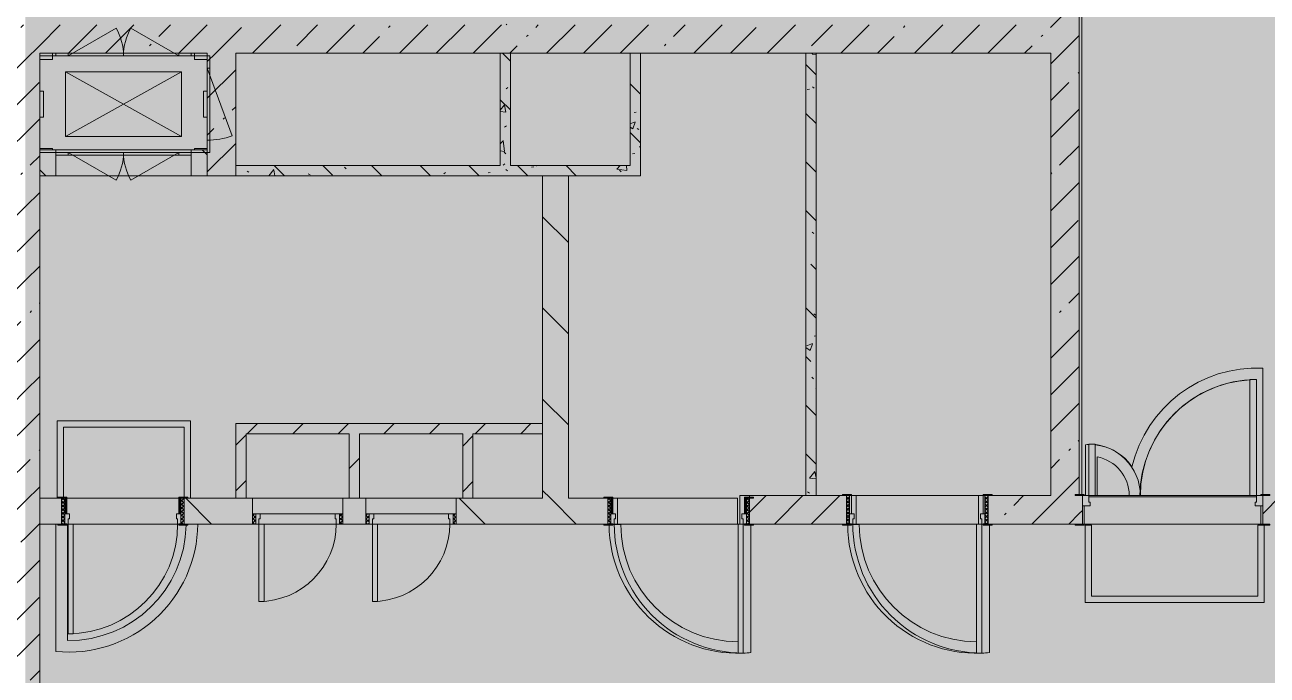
# Model space of a CAD drawing. Header units: millimetres. Extents: x 81094 to 272713, y -8553 to 29000.
# Drawn here: x 230558 to 240191, y 12229 to 17270 of the extents above; entities that cross this region are included whole.
import ezdxf

# ---------------------------------------------------------------- set-up
doc = ezdxf.new("R2010")
doc.units = ezdxf.units.MM
doc.layers.add('A-DETL-GENF-1', color=7, linetype='Continuous', lineweight=9, true_color=0xc0c0c0, transparency=0.4)
for name, color, linetype, lineweight, true_color in [('A-DOOR-3', 7, 'Continuous', 5, 0xb7b7b7), ('A-DOOR-4', 7, 'Continuous', 5, 0xe2e2e2), ('A-DOOR-5', 7, 'Continuous', 5, 0xaaaaaa), ('A-DOOR-FRAM-2', 7, 'Continuous', 5, 0xe2e2e2), ('A-DOOR-FRAM-3', 7, 'Continuous', 5, 0xb7b7b7), ('A-DOOR-FRAM-4', 7, 'Continuous', 5, 0xaaaaaa), ('A-FLOR-2', 7, 'Continuous', 5, 0xb7b7b7), ('A-GENM-3', 7, 'Continuous', 5, 0x737373), ('A-WALL-7', 7, 'Continuous', 9, 0x737373), ('I-WALL-4', 7, 'Continuous', 5, 0x737373), ('I-WALL-5', 7, 'Continuous', 5, 0x787878), ('M-EQPM-2', 7, 'Continuous', 5, 0x737373)]:
    doc.layers.add(name, color=color, linetype=linetype, lineweight=lineweight, true_color=true_color)
doc.layers.add('I-WALL-3', color=7, linetype='Continuous', lineweight=5)
pattern_1 = [(45, (145702.9, 0), (-285.1231, 285.1231), []), (45, (145988.04, 0), (-285.1231, 285.1231), [504.031, -100.806, 16.764, -84.042])]
pattern_2 = [(135, (145702.9, 0), (-353.5534, -353.5534), [])]
pattern_3 = [(135, (145702.9, 0), (-377.1708, -377.1708), [533.4, -88.9, 17.78, -88.9]), (135, (145702.9, 376.94), (-377.1708, -377.1708), []), (50, (145702.9, 0), (637.6445, -55.7866), [66.675, -733.425]), (355, (145702.9, 0), (-123.3494, 668.699), [53.34, -586.74]), (100.451, (145756.05, -4.65), (514.299, 612.908), [56.665, -623.315]), (46.184, (145702.9, 177.8), (948.7764, -147.15), [100.012, -1100.137]), (96.636, (145782, 165.5), (830.909, 865.997), [84.998, -934.973]), (351.184, (145702.9, 177.8), (830.918, 865.988), [80.01, -880.11]), (21, (145791.8, 133.35), (530.6506, -357.9283), [66.675, -733.425]), (326, (145791.8, 133.35), (216.308, 644.6585), [53.34, -586.74]), (71.451, (145836.04, 103.5), (746.9596, 286.7243), [56.665, -623.315]), (37.5, (145702.92, 0), (10.81053, 295.9426), [16.764, -562.864, 16.764, -578.866, -588.962]), (37.5, (145702.92, 0), (10.81053, 295.9426), [-1175.258, 16.764, -572.198]), (7.5, (145702.9, 0), (233.8692, 350.6318), [16.764, -322.834, 16.764, -549.529, -224.472]), (7.5, (145702.9, 0), (233.8692, 350.6318), [-905.891, 16.764, -207.708]), (327.5, (145504.67, 0), (474.5678, -20.0513), [16.764, -205.486, 16.764, -676.656, -920.115]), (327.5, (145504.67, 0), (474.5678, -20.0513), [-915.67, 16.764, -903.351]), (317.5, (145415.77, 0), (518.4522, 88.9934), [16.764, -272.161, 16.764, -443.738, -653.415]), (317.5, (145415.77, 0), (518.4522, 88.9934), [-749.427, 16.764, -636.651])]
pattern_4 = [(45, (145702.92, 0), (-176.7767, 176.7767), [])]

# ---------------------------------------------------------------- blocks, each defined once
blk = doc.blocks.new('110_Дверь_СКБ_1Ст_Внутренняя1 - Д-8 950x2100h_охрана-V63-2_7_3_птичка')
at = {"layer": 'A-DOOR-4'}
h = blk.add_hatch(color=256, dxfattribs=at)
h.paths.add_polyline_path([(-437.5, 100), (-437.5, 20), (-402.5, 20), (-402.5, 60), (-412.5, 60), (-416.2, 100)])
h.paths.add_polyline_path([(437.5, 100), (437.5, 60), (427.5, 60), (427.5, 20), (462.5, 20), (462.5, 100)])
at = {"layer": 'A-DOOR-5'}
h = blk.add_hatch(dxfattribs=at)
h.set_pattern_fill('FP_90', color=256, style=0, pattern_type=2)
h.set_pattern_definition([(135, (1826.41, 164.685), (-14.14214, -14.14214), []), (225, (1826.41, 164.685), (14.14214, -14.14214), [])])
h.paths.add_polyline_path([(487.5, 100), (462.5, 100), (462.5, -100), (487.5, -100), (487.5, -34.8)])
at = {"layer": 'A-DOOR-FRAM-2'}
for points in [[(397.5, 950), (397.5, 100), (437.5, 100), (437.5, 950)], [(-492.5, 108), (-492.5, 100), (-422.5, 100), (-422.5, 108)], [(511.4, 108), (447.5, 108), (447.5, 100), (517.5, 100), (517.5, 108)], [(-422.5, 20), (-437.5, 20), (-437.5, -100), (-422.5, -100), (-422.5, -34.8)], [(462.5, 20), (447.5, 20), (447.5, -100), (462.5, -100), (462.5, -34.8)], [(-492.5, -100), (-492.5, -108), (-422.5, -108), (-422.5, -100)], [(517.5, -100), (447.5, -100), (447.5, -108), (517.5, -108)]]:
    blk.add_hatch(color=256, dxfattribs=at).paths.add_polyline_path(points)
at = {"layer": 'A-DOOR-FRAM-4'}
h = blk.add_hatch(dxfattribs=at)
h.set_pattern_fill('FP_91', color=256, style=0, pattern_type=2)
h.set_pattern_definition([(45, (-296.384, 164.685), (-14.1421, 14.1421), []), (135, (-296.384, 164.685), (-14.1421, -14.1421), [])])
h.paths.add_polyline_path([(-437.5, 100), (-462.5, 100), (-462.5, -100), (-437.5, -100), (-437.5, -34.8)])
at = {"layer": 'A-DOOR-3'}
for p, q in [((437.5, 950), (397.5, 950)), ((397.5, 950), (397.5, 100)), ((437.5, 100), (437.5, 950)), ((397.5, 100), (437.5, 100))]:
    blk.add_line(p, q, dxfattribs=at)
blk.add_arc((437.5, 100), 850, 90, 180, dxfattribs=at)
at = {"layer": 'A-DOOR-FRAM-3'}
for p, q in [((-422.5, 108), (-492.5, 108)), ((-492.5, 108), (-492.5, 100)), ((-492.5, 100), (-422.5, 100)), ((-437.5, 100), (-462.5, 100)), ((-462.5, 100), (-462.5, -100)), ((-412.5, 100), (-437.5, 100)), ((-437.5, 100), (-437.5, 20)), ((-437.5, -100), (-437.5, 100)), ((-422.5, 100), (-437.5, 100)), ((-437.5, 100), (-437.5, 99)), ((-437.5, 99), (-422.5, 99)), ((-422.5, 100), (-422.5, 108)), ((-422.5, 99), (-422.5, 100)), ((-412.5, 60), (-412.5, 100)), ((437.5, 100), (437.5, 60)), ((462.5, 100), (437.5, 100)), ((517.5, 108), (447.5, 108)), ((447.5, 108), (447.5, 100)), ((462.5, 100), (447.5, 100)), ((447.5, 100), (447.5, 99)), ((447.5, 100), (517.5, 100)), ((447.5, 99), (462.5, 99)), ((462.5, 20), (462.5, 100)), ((487.5, 100), (462.5, 100)), ((462.5, 100), (462.5, -100)), ((462.5, 99), (462.5, 100)), ((487.5, -100), (487.5, 100)), ((517.5, 100), (517.5, 108)), ((-437.5, 20), (-402.5, 20)), ((-422.5, 20), (-437.5, 20)), ((-437.5, 20), (-437.5, -100)), ((-422.5, -100), (-422.5, 20)), ((-402.5, 60), (-412.5, 60)), ((-402.5, 20), (-402.5, 60)), ((437.5, 60), (427.5, 60)), ((427.5, 60), (427.5, 20)), ((427.5, 20), (462.5, 20)), ((462.5, 20), (447.5, 20)), ((447.5, 20), (447.5, -100)), ((462.5, -100), (462.5, 20)), ((-422.5, -100), (-492.5, -100)), ((-492.5, -100), (-492.5, -108)), ((-492.5, -108), (-422.5, -108)), ((-462.5, -100), (-437.5, -100)), ((-437.5, -100), (-422.5, -100)), ((-422.5, -108), (-422.5, -100)), ((447.5, -100), (462.5, -100)), ((517.5, -100), (447.5, -100)), ((447.5, -100), (447.5, -108)), ((447.5, -108), (517.5, -108)), ((462.5, -100), (487.5, -100)), ((517.5, -108), (517.5, -100))]:
    blk.add_line(p, q, dxfattribs=at)
blk = doc.blocks.new('DOR_Проход в стене_Прямоугольный - 1050x1150 EI30-23344994-2_7_3_птичка')
at = {"layer": 'A-DOOR-3'}
for p, q in [((525, 100), (-525, 100)), ((525, -100), (-525, -100))]:
    blk.add_line(p, q, dxfattribs=at)
blk = doc.blocks.new('110_Дверь_СКБ_2Ст - Д-1_л_Лестничная клетка EIS60 2-32142534-2_7_3_птичка')
at = {"layer": 'A-DOOR-4'}
for points in [[(662.5, 110), (662.5, 1010), (612.5, 1010), (612.5, 110)], [(-587.5, 510), (-637.5, 510), (-637.5, 110), (-587.5, 110), (-587.5, 433.2)], [(712.5, 30), (697.5, 30), (697.5, -110), (712.5, -110), (712.5, -30.6)]]:
    blk.add_hatch(color=256, dxfattribs=at).paths.add_polyline_path(points)
h = blk.add_hatch(color=256, dxfattribs=at)
h.paths.add_polyline_path([(712.5, 110), (662.5, 110), (662.5, 60), (652.5, 60), (652.5, 30), (712.5, 30)])
h.paths.add_polyline_path([(-627.5, 30), (-627.5, 60), (-637.5, 60), (-637.5, 110), (-687.5, 110), (-687.5, 30)])
at = {"layer": 'A-DOOR-FRAM-2'}
for points in [[(-672.5, 110), (-672.5, 118), (-742.5, 118), (-742.5, 110)], [(767.5, 110), (767.5, 118), (697.5, 118), (697.5, 110)], [(-672.5, 30), (-687.5, 30), (-687.5, -110), (-672.5, -110), (-672.5, -30.6)], [(-672.5, -110), (-742.5, -110), (-742.5, -118), (-672.5, -118)], [(767.5, -118), (767.5, -110), (697.5, -110), (697.5, -118)]]:
    blk.add_hatch(color=256, dxfattribs=at).paths.add_polyline_path(points)
at = {"layer": 'A-DOOR-3'}
for p, q in [((662.5, 1010), (612.5, 1010)), ((612.5, 1010), (612.5, 110)), ((662.5, 110), (662.5, 1010)), ((-637.5, 510), (-637.5, 110)), ((-587.5, 510), (-637.5, 510)), ((-587.5, 110), (-587.5, 510)), ((-637.5, 110), (-587.5, 110)), ((612.5, 110), (662.5, 110))]:
    blk.add_line(p, q, dxfattribs=at)
for centre, radius, start, end in [((662.5, 110), 900, 90, 180), ((-637.5, 110), 400, 360, 90)]:
    blk.add_arc(centre, radius, start, end, dxfattribs=at)
at = {"layer": 'A-DOOR-FRAM-3'}
for p, q in [((-672.5, 118), (-742.5, 118)), ((-742.5, 118), (-742.5, 110)), ((-742.5, 110), (-672.5, 110)), ((-637.5, 110), (-687.5, 110)), ((-687.5, 110), (-687.5, 30)), ((-672.5, 110), (-672.5, 118)), ((-637.5, 60), (-637.5, 110)), ((662.5, 110), (662.5, 60)), ((712.5, 110), (662.5, 110)), ((767.5, 118), (697.5, 118)), ((697.5, 118), (697.5, 110)), ((697.5, 110), (767.5, 110)), ((712.5, 30), (712.5, 110)), ((767.5, 110), (767.5, 118)), ((-687.5, 30), (-627.5, 30)), ((-672.5, 30), (-687.5, 30)), ((-687.5, 30), (-687.5, -110)), ((-672.5, -110), (-672.5, 30)), ((-627.5, 60), (-637.5, 60)), ((-627.5, 30), (-627.5, 60)), ((662.5, 60), (652.5, 60)), ((652.5, 60), (652.5, 30)), ((652.5, 30), (712.5, 30)), ((712.5, 30), (697.5, 30)), ((697.5, 30), (697.5, -110)), ((712.5, -110), (712.5, 30)), ((-672.5, -110), (-742.5, -110)), ((-742.5, -110), (-742.5, -118)), ((-742.5, -118), (-672.5, -118)), ((-687.5, -110), (-672.5, -110)), ((-672.5, -118), (-672.5, -110)), ((697.5, -110), (712.5, -110)), ((767.5, -110), (697.5, -110)), ((697.5, -110), (697.5, -118)), ((697.5, -118), (767.5, -118)), ((767.5, -118), (767.5, -110))]:
    blk.add_line(p, q, dxfattribs=at)
blk = doc.blocks.new('110_Дверь_СКБ_1Ст_Внутренняя1 - Д-3 _п_ 1100x2100h_много всего-32102842-2_7_3_птичка')
at = {"layer": 'A-DOOR-4'}
h = blk.add_hatch(color=256, dxfattribs=at)
h.paths.add_polyline_path([(512.5, 110), (512.5, 70), (502.5, 70), (502.5, 30), (537.5, 30), (537.5, 110)])
h.paths.add_polyline_path([(-487.5, 110), (-512.5, 110), (-512.5, 30), (-477.5, 30), (-477.5, 70), (-487.5, 70)])
at = {"layer": 'A-DOOR-5'}
h = blk.add_hatch(dxfattribs=at)
h.set_pattern_fill('FP_115', color=256, style=0, pattern_type=2)
h.set_pattern_definition([(135, (1751.41, 174.685), (-14.14214, -14.14214), []), (225, (1751.41, 174.685), (14.14214, -14.14214), [])])
h.paths.add_polyline_path([(537.5, 110), (541.3, -110), (562.5, -110), (562.5, 110)])
at = {"layer": 'A-DOOR-FRAM-2'}
for points in [[(-487.5, 1110), (-487.5, 110), (-447.5, 110), (-447.5, 1110)], [(-567.5, 118), (-567.5, 110), (-497.5, 110), (-497.5, 118)], [(592.5, 118), (522.5, 118), (522.5, 110), (592.5, 110)], [(-497.5, 30), (-512.5, 30), (-512.5, -110), (-497.5, -110), (-497.5, -24.8)], [(537.5, 30), (522.5, 30), (522.5, -110), (537.5, -110), (537.5, -24.8)], [(-567.5, -110), (-567.5, -118), (-497.5, -118), (-497.5, -110)], [(541.3, -110), (522.5, -110), (522.5, -118), (592.5, -118), (592.5, -110)]]:
    blk.add_hatch(color=256, dxfattribs=at).paths.add_polyline_path(points)
at = {"layer": 'A-DOOR-FRAM-4'}
h = blk.add_hatch(dxfattribs=at)
h.set_pattern_fill('FP_116', color=256, style=0, pattern_type=2)
h.set_pattern_definition([(45, (-371.384, 174.685), (-14.1421, 14.1421), []), (135, (-371.384, 174.685), (-14.1421, -14.1421), [])])
h.paths.add_polyline_path([(-512.5, 110), (-537.5, 110), (-537.5, -110), (-512.5, -110), (-512.5, -24.8)])
at = {"layer": 'A-DOOR-3'}
for p, q in [((-487.5, 1110), (-487.5, 110)), ((-447.5, 1110), (-487.5, 1110)), ((-447.5, 110), (-447.5, 1110)), ((-487.5, 110), (-447.5, 110))]:
    blk.add_line(p, q, dxfattribs=at)
blk.add_arc((-487.5, 110), 1000, 360, 90, dxfattribs=at)
at = {"layer": 'A-DOOR-FRAM-3'}
for p, q in [((-497.5, 118), (-567.5, 118)), ((-567.5, 118), (-567.5, 110)), ((-567.5, 110), (-497.5, 110)), ((-512.5, 110), (-537.5, 110)), ((-537.5, 110), (-537.5, -110)), ((-487.5, 110), (-512.5, 110)), ((-512.5, 110), (-512.5, 30)), ((-512.5, -110), (-512.5, 110)), ((-497.5, 110), (-512.5, 110)), ((-512.5, 110), (-512.5, 109)), ((-512.5, 109), (-497.5, 109)), ((-497.5, 110), (-497.5, 118)), ((-497.5, 109), (-497.5, 110)), ((-487.5, 70), (-487.5, 110)), ((512.5, 110), (512.5, 70)), ((537.5, 110), (512.5, 110)), ((592.5, 118), (522.5, 118)), ((522.5, 118), (522.5, 110)), ((537.5, 110), (522.5, 110)), ((522.5, 110), (522.5, 109)), ((522.5, 110), (592.5, 110)), ((522.5, 109), (537.5, 109)), ((537.5, 30), (537.5, 110)), ((562.5, 110), (537.5, 110)), ((537.5, 110), (537.5, -110)), ((537.5, 109), (537.5, 110)), ((562.5, -24.8), (562.5, 110)), ((592.5, 110), (592.5, 118)), ((-512.5, 30), (-477.5, 30)), ((-497.5, 30), (-512.5, 30)), ((-512.5, 30), (-512.5, -110)), ((-497.5, -110), (-497.5, 30)), ((-477.5, 70), (-487.5, 70)), ((-477.5, 30), (-477.5, 70)), ((512.5, 70), (502.5, 70)), ((502.5, 70), (502.5, 30)), ((502.5, 30), (537.5, 30)), ((537.5, 30), (522.5, 30)), ((522.5, 30), (522.5, -110)), ((537.5, -110), (537.5, 30)), ((562.5, -110), (562.5, -28.5)), ((-497.5, -110), (-567.5, -110)), ((-567.5, -110), (-567.5, -118)), ((-567.5, -118), (-497.5, -118)), ((-537.5, -110), (-512.5, -110)), ((-512.5, -110), (-497.5, -110)), ((-497.5, -118), (-497.5, -110)), ((522.5, -110), (537.5, -110)), ((592.5, -110), (522.5, -110)), ((522.5, -110), (522.5, -118)), ((522.5, -118), (592.5, -118)), ((541.3, -110), (562.5, -110)), ((592.5, -118), (592.5, -110))]:
    blk.add_line(p, q, dxfattribs=at)
blk = doc.blocks.new('110_Дверь_СКБ_1Ст_Внутренняя1 - Д-3 _п_ 1100x2100h_много всего-32102838-2_7_3_птичка')
at = {"layer": 'A-DOOR-4'}
h = blk.add_hatch(color=256, dxfattribs=at)
h.paths.add_polyline_path([(512.5, 100), (512.5, 60), (502.5, 60), (502.5, 20), (537.5, 20), (537.5, 100)])
h.paths.add_polyline_path([(-487.5, 100), (-512.5, 100), (-512.5, 20), (-477.5, 20), (-477.5, 60), (-487.5, 60)])
at = {"layer": 'A-DOOR-5'}
h = blk.add_hatch(dxfattribs=at)
h.set_pattern_fill('FP_92', color=256, style=0, pattern_type=2)
h.set_pattern_definition([(135, (1751.41, 164.685), (-14.14214, -14.14214), []), (225, (1751.41, 164.685), (14.14214, -14.14214), [])])
h.paths.add_polyline_path([(562.5, 100), (537.5, 100), (537.5, -100), (562.5, -100), (562.5, -34.8)])
at = {"layer": 'A-DOOR-FRAM-2'}
for points in [[(-487.5, 1100), (-487.5, 100), (-447.5, 100), (-447.5, 1100)], [(-567.5, 108), (-567.5, 100), (-497.5, 100), (-497.5, 108)], [(592.5, 108), (522.5, 108), (522.5, 100), (592.5, 100)], [(-497.5, 20), (-512.5, 20), (-512.5, -100), (-497.5, -100), (-497.5, -34.8)], [(537.5, 20), (522.5, 20), (522.5, -100), (537.5, -100), (537.5, -34.8)], [(-567.5, -100), (-567.5, -108), (-497.5, -108), (-497.5, -100)], [(592.5, -100), (522.5, -100), (522.5, -108), (592.5, -108)]]:
    blk.add_hatch(color=256, dxfattribs=at).paths.add_polyline_path(points)
at = {"layer": 'A-DOOR-FRAM-4'}
h = blk.add_hatch(dxfattribs=at)
h.set_pattern_fill('FP_93', color=256, style=0, pattern_type=2)
h.set_pattern_definition([(45, (-371.384, 164.685), (-14.1421, 14.1421), []), (135, (-371.384, 164.685), (-14.1421, -14.1421), [])])
h.paths.add_polyline_path([(-512.5, 100), (-537.5, 100), (-537.5, -100), (-512.5, -100), (-512.5, -34.8)])
at = {"layer": 'A-DOOR-3'}
for p, q in [((-487.5, 1100), (-487.5, 100)), ((-447.5, 1100), (-487.5, 1100)), ((-447.5, 100), (-447.5, 1100)), ((-487.5, 100), (-447.5, 100))]:
    blk.add_line(p, q, dxfattribs=at)
blk.add_arc((-487.5, 100), 1000, 360, 90, dxfattribs=at)
at = {"layer": 'A-DOOR-FRAM-3'}
for p, q in [((-497.5, 108), (-567.5, 108)), ((-567.5, 108), (-567.5, 100)), ((-567.5, 100), (-497.5, 100)), ((-512.5, 100), (-537.5, 100)), ((-537.5, 100), (-537.5, -100)), ((-487.5, 100), (-512.5, 100)), ((-512.5, 100), (-512.5, 20)), ((-512.5, -100), (-512.5, 100)), ((-497.5, 100), (-512.5, 100)), ((-512.5, 100), (-512.5, 99)), ((-512.5, 99), (-497.5, 99)), ((-497.5, 100), (-497.5, 108)), ((-497.5, 99), (-497.5, 100)), ((-487.5, 60), (-487.5, 100)), ((512.5, 100), (512.5, 60)), ((537.5, 100), (512.5, 100)), ((592.5, 108), (522.5, 108)), ((522.5, 108), (522.5, 100)), ((537.5, 100), (522.5, 100)), ((522.5, 100), (522.5, 99)), ((522.5, 100), (592.5, 100)), ((522.5, 99), (537.5, 99)), ((537.5, 20), (537.5, 100)), ((562.5, 100), (537.5, 100)), ((537.5, 100), (537.5, -100)), ((537.5, 99), (537.5, 100)), ((562.5, -100), (562.5, 100)), ((592.5, 100), (592.5, 108)), ((-512.5, 20), (-477.5, 20)), ((-497.5, 20), (-512.5, 20)), ((-512.5, 20), (-512.5, -100)), ((-497.5, -100), (-497.5, 20)), ((-477.5, 60), (-487.5, 60)), ((-477.5, 20), (-477.5, 60)), ((512.5, 60), (502.5, 60)), ((502.5, 60), (502.5, 20)), ((502.5, 20), (537.5, 20)), ((537.5, 20), (522.5, 20)), ((522.5, 20), (522.5, -100)), ((537.5, -100), (537.5, 20)), ((-497.5, -100), (-567.5, -100)), ((-567.5, -100), (-567.5, -108)), ((-567.5, -108), (-497.5, -108)), ((-537.5, -100), (-512.5, -100)), ((-512.5, -100), (-497.5, -100)), ((-497.5, -108), (-497.5, -100)), ((522.5, -100), (537.5, -100)), ((592.5, -100), (522.5, -100)), ((522.5, -100), (522.5, -108)), ((522.5, -108), (592.5, -108)), ((537.5, -100), (562.5, -100)), ((592.5, -108), (592.5, -100))]:
    blk.add_line(p, q, dxfattribs=at)
blk = doc.blocks.new('160_Подъемник - 160_Подъемник-23521422-2_7_3_птичка')
at = {"layer": 'A-GENM-3'}
for p, q in [((220, 0), (592.4, 215)), ((220, 0), (592.4, 215)), ((1080, 0), (707.6, 215)), ((1080, 0), (707.6, 215)), ((-20, -95), (-20, 0)), ((-20, 0), (0, 0)), ((0, 0), (0, -95)), ((220, 20), (125, 20)), ((125, 20), (125, 0)), ((220, 20), (125, 20)), ((125, 20), (125, 0)), ((220, 0), (220, 20)), ((1080, 20), (220, 20)), ((220, 20), (1080, 20)), ((220, 0), (220, 20)), ((1080, 20), (220, 20)), ((220, 20), (1080, 20)), ((1080, 0), (1080, 20)), ((1080, 20), (1175, 20)), ((1080, 0), (1080, 20)), ((1080, 20), (1175, 20)), ((1175, 20), (1175, 0)), ((1175, 20), (1175, 0)), ((0, -95), (-20, -95)), ((-20, -95), (-20, -655)), ((-20, -655), (-20, -95)), ((125, 0), (220, 0)), ((125, 0), (220, 0)), ((1175, 0), (1080, 0)), ((1175, 0), (1080, 0)), ((0, -655), (-191.5, -128.8)), ((0, -655), (-20, -655)), ((-20, -655), (-20, -750)), ((0, -750), (0, -655)), ((-20, -750), (0, -750)), ((125, -770), (125, -750)), ((125, -750), (220, -750)), ((125, -770), (125, -750)), ((125, -750), (220, -750)), ((220, -770), (125, -770)), ((220, -770), (125, -770)), ((220, -750), (220, -770)), ((220, -750), (592.4, -965)), ((220, -750), (220, -770)), ((220, -750), (592.4, -965)), ((1080, -770), (220, -770)), ((220, -770), (1080, -770)), ((220, -770), (792, -770)), ((1080, -770), (508, -770)), ((1080, -750), (707.6, -965)), ((1080, -750), (707.6, -965)), ((1080, -750), (1080, -770)), ((1175, -750), (1080, -750)), ((1080, -750), (1080, -770)), ((1175, -750), (1080, -750)), ((1080, -770), (1175, -770)), ((1080, -770), (1175, -770)), ((1175, -770), (1175, -750)), ((1175, -770), (1175, -750))]:
    blk.add_line(p, q, dxfattribs=at)
for centre, radius, start, end in [((220, 0), 430, 0, 30), ((220, 0), 430, 0, 30), ((1080, 0), 430, 150, 180), ((1080, 0), 430, 150, 180), ((0, -655), 560, 90, 110), ((220, -750), 430, 330, 0), ((220, -750), 430, 330, 0), ((1080, -750), 430, 180, 210), ((1080, -750), 430, 180, 210)]:
    blk.add_arc(centre, radius, start, end, dxfattribs=at)
at = {"layer": 'M-EQPM-2'}
for p, q in [((1300, 0), (0, 0)), ((0, 0), (0, -750)), ((1300, -750), (1300, 0)), ((1100, -625), (200, -125)), ((200, -625), (1100, -125)), ((1100, -125), (200, -125)), ((200, -125), (200, -625)), ((1100, -625), (1100, -125)), ((200, -625), (1100, -625)), ((0, -750), (1300, -750))]:
    blk.add_line(p, q, dxfattribs=at)
blk = doc.blocks.new('Закладная деталь приямка - 200_100-20924312-2_7_3_птичка')
at = {"layer": 'M-EQPM-2'}
for p, q in [((85000, 16755), (84970, 16755)), ((85000, 16755), (84970, 16755)), ((85000, 16555), (85000, 16755)), ((85000, 16755), (85000, 16555)), ((84970, 16555), (85000, 16555)), ((85000, 16555), (84970, 16555))]:
    blk.add_line(p, q, dxfattribs=at)
blk = doc.blocks.new('Закладная деталь приямка - 200_100-V121-2_7_3_птичка')
at = {"layer": 'M-EQPM-2'}
for p, q in [((86240, 16755), (86240, 16555)), ((86240, 16555), (86240, 16755)), ((86270, 16755), (86240, 16755)), ((86240, 16755), (86270, 16755)), ((86240, 16555), (86270, 16555)), ((86240, 16555), (86270, 16555))]:
    blk.add_line(p, q, dxfattribs=at)
blk = doc.blocks.new('Закладная деталь приямка - 150_100-20924311-2_7_3_птичка')
at = {"layer": 'M-EQPM-2'}
for p, q in [((84970, 17000), (85070, 17000)), ((85070, 17000), (84970, 17000)), ((85070, 17050), (85070, 17000)), ((85070, 17050), (85070, 17000))]:
    blk.add_line(p, q, dxfattribs=at)
blk = doc.blocks.new('Закладная деталь приямка - 150_100-V122-2_7_3_птичка')
at = {"layer": 'M-EQPM-2'}
for p, q in [((86170, 17000), (86170, 17050)), ((86170, 17000), (86170, 17050)), ((86270, 17000), (86170, 17000)), ((86170, 17000), (86270, 17000))]:
    blk.add_line(p, q, dxfattribs=at)
blk = doc.blocks.new('Закладная деталь приямка - 150_100-V123-2_7_3_птичка')
at = {"layer": 'M-EQPM-2'}
for p, q in [((86270, 16310), (86170, 16310)), ((86170, 16310), (86270, 16310)), ((86170, 16310), (86170, 16300)), ((86170, 16310), (86170, 16300))]:
    blk.add_line(p, q, dxfattribs=at)
blk = doc.blocks.new('Закладная деталь приямка - 150_100-V124-2_7_3_птичка')
at = {"layer": 'M-EQPM-2'}
for p, q in [((85070, 16310), (84970, 16310)), ((84970, 16310), (85070, 16310)), ((85070, 16300), (85070, 16310)), ((85070, 16310), (85070, 16300))]:
    blk.add_line(p, q, dxfattribs=at)
blk = doc.blocks.new('110_Дверь_СКБ_1Ст - д-18 700x2100h_Технический шкаф ЭОМ и СС-V135-2_7_3_птичка')
at = {"layer": 'A-DOOR-4'}
h = blk.add_hatch(color=256, dxfattribs=at)
h.paths.add_polyline_path([(312.5, 100), (312.5, 60), (302.5, 60), (302.5, 20), (337.5, 20), (337.5, 100)])
h.paths.add_polyline_path([(-287.5, 100), (-312.5, 100), (-312.5, 20), (-277.5, 20), (-277.5, 60), (-287.5, 60)])
at = {"layer": 'A-DOOR-5'}
h = blk.add_hatch(dxfattribs=at)
h.set_pattern_fill('FP_150', color=256, style=0, pattern_type=2)
h.set_pattern_definition([(135, (1951.41, 164.685), (-14.14214, -14.14214), []), (225, (1951.41, 164.685), (14.14214, -14.14214), [])])
h.paths.add_polyline_path([(362.5, 100), (337.5, 100), (337.5, 20), (362.5, 20)])
at = {"layer": 'A-DOOR-FRAM-2'}
blk.add_hatch(color=256, dxfattribs=at).paths.add_polyline_path([(272.5, 700), (272.5, 100), (312.5, 100), (312.5, 700)])
at = {"layer": 'A-DOOR-FRAM-4'}
h = blk.add_hatch(dxfattribs=at)
h.set_pattern_fill('FP_151', color=256, style=0, pattern_type=2)
h.set_pattern_definition([(45, (-171.384, 164.685), (-14.1421, 14.1421), []), (135, (-171.384, 164.685), (-14.1421, -14.1421), [])])
h.paths.add_polyline_path([(-312.5, 100), (-337.5, 100), (-337.5, 20), (-312.5, 20)])
at = {"layer": 'A-DOOR-3'}
for p, q in [((312.5, 700), (272.5, 700)), ((272.5, 700), (272.5, 100)), ((312.5, 100), (312.5, 700)), ((272.5, 100), (312.5, 100))]:
    blk.add_line(p, q, dxfattribs=at)
blk.add_arc((312.5, 100), 600, 90, 180, dxfattribs=at)
at = {"layer": 'A-DOOR-FRAM-3'}
for p, q in [((-312.5, 100), (-337.5, 100)), ((-337.5, 100), (-337.5, 20)), ((-287.5, 100), (-312.5, 100)), ((-312.5, 100), (-312.5, 20)), ((-312.5, 20), (-312.5, 100)), ((-287.5, 60), (-287.5, 100)), ((-287.5, 100), (272.5, 100)), ((312.5, 100), (312.5, 60)), ((337.5, 100), (312.5, 100)), ((337.5, 20), (337.5, 100)), ((362.5, 100), (337.5, 100)), ((337.5, 100), (337.5, 20)), ((362.5, 20), (362.5, 100)), ((-337.5, 20), (-312.5, 20)), ((-312.5, 20), (-277.5, 20)), ((-277.5, 60), (-287.5, 60)), ((-277.5, 20), (-277.5, 60)), ((302.5, 20), (-277.5, 20)), ((312.5, 60), (302.5, 60)), ((302.5, 60), (302.5, 20)), ((302.5, 20), (337.5, 20)), ((337.5, 20), (362.5, 20))]:
    blk.add_line(p, q, dxfattribs=at)

msp = doc.modelspace()

# ---------------------------------------------------------------- hatches: boundary and pattern name
at = {"layer": 'A-DETL-GENF-1'}
msp.add_hatch(color=256, dxfattribs=at).paths.add_polyline_path([(267919.9, -258), (270940.9, -258), (270940.9, 21558), (239010.9, 21558), (239010.9, 27348), (230562.9, 27348), (230562.9, 5750), (234904.9, 5750), (234904.9, -258), (266992.3, -258)])
at = {"layer": 'I-WALL-3'}
h = msp.add_hatch(dxfattribs=at)
h.set_pattern_fill('FP_85', color=256, style=0, pattern_type=2)
h.set_pattern_definition(pattern_1)
h.paths.add_polyline_path([(238732.9, 13400), (238732.9, 13620), (238702.9, 13620), (238703, 13628), (238732.9, 13628), (238732.9, 21550), (238512.9, 21550), (238512.9, 13400), (238702.9, 13400)])
h = msp.add_hatch(dxfattribs=at)
h.set_pattern_fill('FP_85', color=256, style=0, pattern_type=2)
h.set_pattern_definition(pattern_1)
h.paths.add_polyline_path([(230452.9, 16300), (230562.9, 16300), (230562.9, 17270), (230452.9, 17270), (230452.9, 17005.5)])
h = msp.add_hatch(dxfattribs=at)
h.set_pattern_fill('FP_85', color=256, style=0, pattern_type=2)
h.set_pattern_definition(pattern_1)
h.paths.add_polyline_path([(230672.9, 16300), (230672.9, 17270), (230562.9, 17270), (230562.9, 16300)])
h = msp.add_hatch(dxfattribs=at)
h.set_pattern_fill('FP_85', color=256, style=0, pattern_type=2)
h.set_pattern_definition(pattern_1)
h.paths.add_polyline_path([(231972.9, 17050), (232192.9, 17050), (232192.9, 17270), (230672.9, 17270), (230672.9, 17050), (231746.6, 17050)])
h = msp.add_hatch(dxfattribs=at)
h.set_pattern_fill('FP_85', color=256, style=0, pattern_type=2)
h.set_pattern_definition(pattern_1)
h.paths.add_polyline_path([(238512.9, 17050), (238512.9, 17270), (232192.9, 17270), (232192.9, 17050), (237840, 17050)])
h = msp.add_hatch(dxfattribs=at)
h.set_pattern_fill('FP_85', color=256, style=0, pattern_type=2)
h.set_pattern_definition(pattern_1)
h.paths.add_polyline_path([(232192.9, 16100), (232192.9, 17050), (231972.9, 17050), (231972.9, 16100)])
h = msp.add_hatch(dxfattribs=at)
h.set_pattern_fill('FP_85', color=256, style=0, pattern_type=2)
h.set_pattern_definition(pattern_1)
h.paths.add_polyline_path([(230562.9, 10400), (230562.9, 16300), (230452.9, 16300), (230452.9, 10400)])
h = msp.add_hatch(dxfattribs=at)
h.set_pattern_fill('FP_85', color=256, style=0, pattern_type=2)
h.set_pattern_definition(pattern_1)
h.paths.add_polyline_path([(230562.9, 10400), (230672.9, 10400), (230672.9, 16300), (230562.9, 16300), (230562.9, 10642.6)])
h = msp.add_hatch(dxfattribs=at)
h.set_pattern_fill('FP_88', color=256, style=0, pattern_type=2)
h.set_pattern_definition(pattern_2)
h.paths.add_polyline_path([(230672.9, 16100), (230797.9, 16100), (230797.9, 16300), (230672.9, 16300)])
h.paths.add_polyline_path([(231972.9, 16100), (231972.9, 16300), (231847.9, 16300), (231847.9, 16100)])
h = msp.add_hatch(dxfattribs=at)
h.set_pattern_fill('FP_88', color=256, style=0, pattern_type=2)
h.set_pattern_definition(pattern_2)
h.paths.add_polyline_path([(234772.9, 13600), (234772.9, 16100), (234572.9, 16100), (234572.9, 13600), (234758.1, 13600)])
h = msp.add_hatch(dxfattribs=at)
h.set_pattern_fill('FP_89', color=256, style=0, pattern_type=2)
h.set_pattern_definition(pattern_4)
h.paths.add_polyline_path([(232272.9, 13600), (232272.9, 14180), (232192.9, 14180), (232192.9, 13600)])
h = msp.add_hatch(dxfattribs=at)
h.set_pattern_fill('FP_89', color=256, style=0, pattern_type=2)
h.set_pattern_definition(pattern_4)
h.paths.add_polyline_path([(232272.9, 14100), (234572.9, 14100), (234572.9, 14180), (232272.9, 14180), (232272.9, 14113.3)])
h = msp.add_hatch(dxfattribs=at)
h.set_pattern_fill('FP_89', color=256, style=0, pattern_type=2)
h.set_pattern_definition(pattern_4)
h.paths.add_polyline_path([(233152.9, 13600), (233152.9, 14100), (233072.9, 14100), (233072.9, 13600)])
h = msp.add_hatch(dxfattribs=at)
h.set_pattern_fill('FP_89', color=256, style=0, pattern_type=2)
h.set_pattern_definition(pattern_4)
h.paths.add_polyline_path([(234032.9, 13600), (234032.9, 14100), (233952.9, 14100), (233952.9, 13600)])
h = msp.add_hatch(dxfattribs=at)
h.set_pattern_fill('FP_88', color=256, style=0, pattern_type=2)
h.set_pattern_definition(pattern_2)
h.paths.add_polyline_path([(230812.9, 13400), (230842.9, 13400), (230842.9, 13600), (230672.9, 13600), (230672.9, 13400)])
h.paths.add_polyline_path([(231822.9, 13400), (232322.9, 13400), (232322.9, 13600), (231792.9, 13600), (231792.9, 13400)])
h.paths.add_polyline_path([(233022.9, 13400), (233202.9, 13400), (233202.9, 13600), (233022.9, 13600), (233022.9, 13480)])
h = msp.add_hatch(dxfattribs=at)
h.set_pattern_fill('FP_88', color=256, style=0, pattern_type=2)
h.set_pattern_definition(pattern_2)
h.paths.add_polyline_path([(234529.1, 13400), (235077.9, 13400), (235077.9, 13600), (233902.9, 13600), (233902.9, 13400)])
h = msp.add_hatch(dxfattribs=at)
h.set_pattern_fill('FP_85', color=256, style=0, pattern_type=2)
h.set_pattern_definition(pattern_1)
h.paths.add_polyline_path([(236207.9, 13400), (236927.9, 13400), (236927.9, 13620), (236177.9, 13620), (236177.9, 13608), (236207.9, 13608), (236207.9, 13600), (236177.9, 13600), (236177.9, 13400)])
h.paths.add_polyline_path([(238239.2, 13400), (238512.9, 13400), (238512.9, 13620), (238027.9, 13620), (238027.9, 13400), (238057.9, 13400)])
h = msp.add_hatch(dxfattribs=at)
h.set_pattern_fill('FP_85', color=256, style=0, pattern_type=2)
h.set_pattern_definition(pattern_1)
h.paths.add_polyline_path([(240212.9, 13400), (240502.9, 13400), (240502.9, 13620), (240157.9, 13620), (240157.9, 13400)])
h.paths.add_polyline_path([(238732.9, 13400), (238757.9, 13400), (238757.9, 13620), (238732.9, 13620), (238732.9, 13534.8)])
at = {"layer": 'I-WALL-5'}
h = msp.add_hatch(dxfattribs=at)
h.set_pattern_fill('FP_98', color=256, style=0, pattern_type=2)
h.set_pattern_definition(pattern_3)
h.paths.add_polyline_path([(234324.6, 16180), (234324.6, 17050), (234244.6, 17050), (234244.6, 16180)])
h.paths.add_polyline_path([(234324.6, 17270), (234324.6, 21235.8), (234244.6, 21235.8), (234244.6, 17270)])
h = msp.add_hatch(dxfattribs=at)
h.set_pattern_fill('FP_98', color=256, style=0, pattern_type=2)
h.set_pattern_definition(pattern_3)
h.paths.add_polyline_path([(235332.9, 16180), (235332.9, 17050), (235252.9, 17050), (235252.9, 16180)])
h = msp.add_hatch(dxfattribs=at)
h.set_pattern_fill('FP_98', color=256, style=0, pattern_type=2)
h.set_pattern_definition(pattern_3)
h.paths.add_polyline_path([(236693.6, 13620), (236693.6, 17050), (236613.6, 17050), (236613.6, 13620)])
h = msp.add_hatch(dxfattribs=at)
h.set_pattern_fill('FP_98', color=256, style=0, pattern_type=2)
h.set_pattern_definition(pattern_3)
h.paths.add_polyline_path([(235332.9, 16100), (235332.9, 16180), (232192.9, 16180), (232192.9, 16100), (234772.9, 16100)])

# ---------------------------------------------------------------- linework, layer by layer
at = {"layer": 'A-FLOR-2'}
for p, q in [((238752.9, 21130), (238752.9, 13628)), ((240156.5, 13628), (240156.5, 14609.2)), ((230807.6, 14200), (230807.6, 13600)), ((231842.9, 14200), (230807.6, 14200)), ((231842.9, 13600), (231842.9, 14200)), ((230857.6, 13608), (230857.6, 14150)), ((230857.6, 14150), (231792.9, 14150)), ((231792.9, 14150), (231792.9, 13608)), ((238782.4, 14014.7), (238782.4, 13621.1)), ((238872.4, 13621.1), (238872.4, 13920.9)), ((235117.9, 13600), (235152.9, 13600)), ((235152.9, 13600), (235152.9, 13400)), ((236102.9, 13620), (236177.9, 13620)), ((236967.9, 13620), (237002.9, 13620)), ((237002.9, 13620), (237002.9, 13400)), ((237952.9, 13400), (237952.9, 13620)), ((237952.9, 13620), (237987.9, 13620)), ((238782.4, 13621.1), (238807.9, 13621.1)), ((238807.9, 13610), (240107.9, 13610)), ((238857.9, 13621.1), (238872.4, 13621.1)), ((239121, 13621.1), (239204, 13621.1)), ((240107.9, 13621.1), (240142.9, 13621.1)), ((230798.6, 13400), (230798.6, 12412.1)), ((230888.6, 12497.2), (230888.6, 13400)), ((235178.4, 13397), (235117.9, 13397)), ((236087.9, 13400), (235127.9, 13400)), ((236137.9, 13398), (236127.9, 13398)), ((236188.4, 12403), (236188.4, 13392)), ((237028.4, 13397), (236967.9, 13397)), ((237002.9, 13400), (237937.9, 13400)), ((237987.9, 13398), (237977.9, 13398)), ((238038.4, 12403), (238038.4, 13392)), ((238829.7, 13390.8), (238779.7, 13390.8)), ((238779.7, 13390.8), (238779.7, 12790.8)), ((238829.7, 12840.8), (238829.7, 13390.8)), ((240168.9, 13390.8), (240118.9, 13390.8)), ((240118.9, 13390.8), (240118.9, 12840.8)), ((240168.9, 12790.8), (240168.9, 13390.8)), ((240118.9, 12840.8), (238829.7, 12840.8)), ((238779.7, 12790.8), (240168.9, 12790.8))]:
    msp.add_line(p, q, dxfattribs=at)
for centre, radius, start, end in [((240114, 13610.1), 1000, 87.56236, 166.45029), ((240114, 13610.1), 910, 93.53335, 179.3074), ((238816, 13621.1), 395, 91.16729, 94.87345), ((238816, 13621.1), 395, 34.42231, 83.89083), ((238816, 13621.1), 305, 360, 79.33549), ((230898.6, 13407.1), 1000, 264.26083, 359.59239), ((230898.6, 13407.1), 910, 269.37036, 359.04725), ((236088.4, 13398), 1000, 180.34644, 271.81103), ((236088.4, 13398), 910, 180.06296, 269.96818), ((237938.4, 13398), 1000, 180.34644, 271.81103), ((237938.4, 13398), 910, 180.06296, 269.96818), ((236088.4, 13398), 1000, 272.26817, 275.73917), ((237938.4, 13398), 1000, 272.26817, 275.73917)]:
    msp.add_arc(centre, radius, start, end, dxfattribs=at)
at = {"layer": 'A-WALL-7'}
for p, q in [((234324.6, 17050), (234244.6, 17050)), ((235332.9, 17050), (235252.9, 17050)), ((236693.6, 17050), (236613.6, 17050)), ((230672.9, 16300), (230672.9, 16100)), ((232192.9, 16180), (232192.9, 16100)), ((234772.9, 16100), (234572.9, 16100)), ((234572.9, 14100), (234572.9, 14180)), ((230672.9, 13600), (230672.9, 13400)), ((232192.9, 13600), (232272.9, 13600)), ((233072.9, 13600), (233152.9, 13600)), ((233952.9, 13600), (234032.9, 13600)), ((236613.6, 13620), (236693.6, 13620))]:
    msp.add_line(p, q, dxfattribs=at)
at = {"layer": 'I-WALL-4'}
for p, q in [((238732.9, 13628), (238732.9, 21150)), ((230672.9, 17050), (231972.9, 17050)), ((230672.9, 16300), (230672.9, 17050)), ((231972.9, 17050), (231972.9, 16100)), ((232192.9, 16180), (232192.9, 17050)), ((232192.9, 17050), (234244.6, 17050)), ((234244.6, 17050), (234244.6, 16180)), ((234324.6, 17050), (235252.9, 17050)), ((234324.6, 16180), (234324.6, 17050)), ((235252.9, 17050), (235252.9, 16180)), ((235332.9, 17050), (236613.6, 17050)), ((235332.9, 16100), (235332.9, 17050)), ((236613.6, 17050), (236613.6, 13620)), ((236693.6, 17050), (238512.9, 17050)), ((236693.6, 13620), (236693.6, 17050)), ((238512.9, 17050), (238512.9, 13620)), ((230672.9, 16300), (231972.9, 16300)), ((230797.9, 16100), (230797.9, 16300)), ((231847.9, 16300), (231847.9, 16100)), ((230672.9, 13600), (230672.9, 16100)), ((230672.9, 16100), (234572.9, 16100)), ((234244.6, 16180), (232192.9, 16180)), ((235252.9, 16180), (234324.6, 16180)), ((234572.9, 16100), (234572.9, 14180)), ((234772.9, 13600), (234772.9, 16100)), ((234772.9, 16100), (235332.9, 16100)), ((234572.9, 14180), (232192.9, 14180)), ((232192.9, 14180), (232192.9, 13600)), ((232272.9, 14100), (233072.9, 14100)), ((232272.9, 13600), (232272.9, 14100)), ((233072.9, 14100), (233072.9, 13600)), ((233152.9, 14100), (233952.9, 14100)), ((233152.9, 13600), (233152.9, 14100)), ((233952.9, 14100), (233952.9, 13600)), ((234032.9, 14100), (234572.9, 14100)), ((234032.9, 13600), (234032.9, 14100)), ((234572.9, 14100), (234572.9, 13600)), ((230812.9, 13600), (230672.9, 13600)), ((230882.9, 13600), (231752.9, 13600)), ((232192.9, 13600), (231822.9, 13600)), ((232272.9, 13600), (233072.9, 13600)), ((232322.9, 13480), (232322.9, 13600)), ((233022.9, 13600), (233022.9, 13480)), ((233152.9, 13600), (233952.9, 13600)), ((233202.9, 13480), (233202.9, 13600)), ((233902.9, 13600), (233902.9, 13480)), ((234572.9, 13600), (234032.9, 13600)), ((235047.9, 13600), (234772.9, 13600)), ((235152.9, 13600), (236082.9, 13600)), ((236082.9, 13400), (236082.9, 13600)), ((236102.9, 13620), (236102.9, 13400)), ((236613.6, 13620), (236177.9, 13620)), ((236177.9, 13620), (236177.9, 13608)), ((236897.9, 13620), (236693.6, 13620)), ((237002.9, 13620), (237952.9, 13620)), ((238512.9, 13620), (238057.9, 13620)), ((238857.9, 13620), (240057.9, 13620)), ((230672.9, 10400), (230672.9, 13400)), ((230672.9, 13400), (230812.9, 13400)), ((231742.9, 13400), (230932.9, 13400)), ((231822.9, 13400), (232322.9, 13400)), ((233022.9, 13400), (233202.9, 13400)), ((233902.9, 13400), (235047.9, 13400)), ((236207.9, 13400), (236897.9, 13400)), ((237002.9, 13400), (236977.9, 13400)), ((238057.9, 13400), (238702.9, 13400)), ((240142.9, 13400), (238772.9, 13400))]:
    msp.add_line(p, q, dxfattribs=at)

# ---------------------------------------------------------------- block references
at = {"layer": 'A-DOOR-3', "rotation": 180}
for name, p in [('DOR_Проход в стене_Прямоугольный - 1050x1150 EI30-23344994-2_7_3_птичка', (231322.9, 16200)), ('110_Дверь_СКБ_1Ст_Внутренняя1 - Д-8 950x2100h_охрана-V63-2_7_3_птичка', (231330.4, 13500)), ('110_Дверь_СКБ_1Ст_Внутренняя1 - Д-3 _п_ 1100x2100h_много всего-32102838-2_7_3_птичка', (235640.4, 13500)), ('110_Дверь_СКБ_1Ст_Внутренняя1 - Д-3 _п_ 1100x2100h_много всего-32102842-2_7_3_птичка', (237490.4, 13510)), ('110_Дверь_СКБ_1Ст - д-18 700x2100h_Технический шкаф ЭОМ и СС-V135-2_7_3_птичка', (232685.4, 13500)), ('110_Дверь_СКБ_1Ст - д-18 700x2100h_Технический шкаф ЭОМ и СС-V135-2_7_3_птичка', (233565.4, 13500))]:
    msp.add_blockref(name, p, dxfattribs=at)
at = {"layer": 'A-DOOR-3'}
msp.add_blockref('110_Дверь_СКБ_2Ст - Д-1_л_Лестничная клетка EIS60 2-32142534-2_7_3_птичка', (239445.4, 13510), dxfattribs=at)
at = {"layer": 'M-EQPM-2', "rotation": 180}
msp.add_blockref('160_Подъемник - 160_Подъемник-23521422-2_7_3_птичка', (231972.9, 16280), dxfattribs=at)
at = {"layer": 'M-EQPM-2'}
for name in ['Закладная деталь приямка - 150_100-20924311-2_7_3_птичка', 'Закладная деталь приямка - 150_100-V122-2_7_3_птичка', 'Закладная деталь приямка - 200_100-20924312-2_7_3_птичка', 'Закладная деталь приямка - 200_100-V121-2_7_3_птичка', 'Закладная деталь приямка - 150_100-V124-2_7_3_птичка', 'Закладная деталь приямка - 150_100-V123-2_7_3_птичка']:
    msp.add_blockref(name, (145702.9, 0), dxfattribs=at)

doc.saveas('drawing.dxf')
